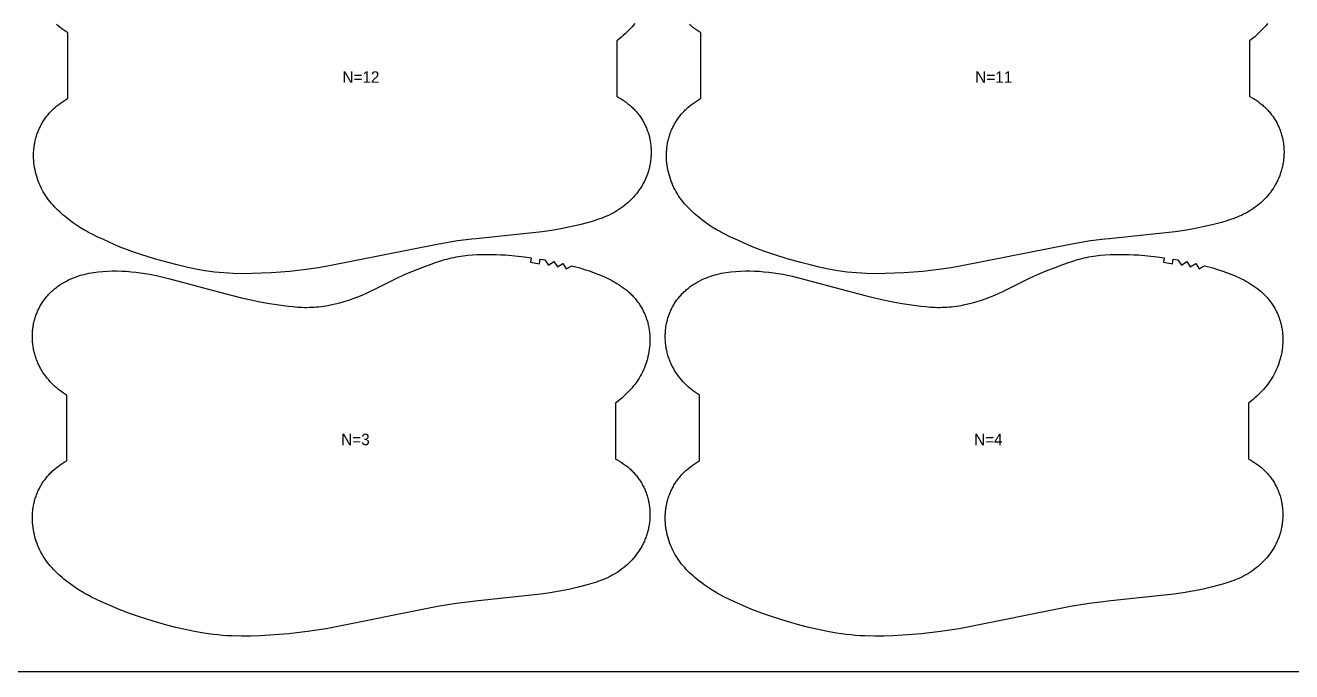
# Model space of a CAD drawing. Header units: inches. Extents: x 1 to 1936, y -76 to 1061.
# Drawn here: x 552 to 1104, y -76 to 206 of the extents above; entities that cross this region are included whole.
import ezdxf

# ---------------------------------------------------------------- set-up
doc = ezdxf.new("R2010")
doc.units = ezdxf.units.IN

msp = doc.modelspace()

# ---------------------------------------------------------------- linework, layer by layer
at = {"layer": '1'}
for points in [[(1.472, -76.1778), (1936.299, -76.1778), (1936.299, 1060.5025), (1.472, 1060.5025), (1.472, -76.1778)], [(666.494, 83.1474), (668.5471, 82.9296), (670.6045, 82.7624), (672.665, 82.6571), (673.6959, 82.6312), (674.727, 82.625), (675.7582, 82.6398), (676.789, 82.6754), (677.8192, 82.7315), (678.8481, 82.8077), (679.8756, 82.9037), (680.9011, 83.019), (681.9243, 83.1535), (682.9447, 83.3066), (683.9621, 83.478), (684.9762, 83.6673), (686.9941, 84.0973), (688.9975, 84.5923), (690.9854, 85.1482), (692.9564, 85.7616), (694.9085, 86.4323), (696.8391, 87.1608), (698.7461, 87.9477), (700.6283, 88.7911), (702.4904, 89.6794), (704.577, 90.7247), (713.5616, 95.2259), (717.3176, 96.9361), (721.1195, 98.5428), (724.9565, 100.0614), (728.8271, 101.4952), (730.7759, 102.1777), (732.7362, 102.8244), (734.7111, 103.4203), (735.705, 103.6947), (736.7037, 103.9508), (737.7073, 104.1873), (738.7156, 104.4044), (739.7281, 104.6025), (740.7443, 104.7822), (742.7858, 105.0885), (744.8362, 105.3279), (746.8922, 105.5051), (748.952, 105.626), (751.0143, 105.697), (753.078, 105.7247), (755.1417, 105.7142), (757.2048, 105.6664), (759.2666, 105.5809), (761.3262, 105.4574), (765.4376, 105.1018), (769.5384, 104.6321), (772.5285, 104.2362), (772.5297, 104.236), (772.2529, 102.2522), (776.1679, 101.6656), (776.485, 103.6403), (778.4579, 103.3123), (780.0635, 100.9945), (782.3912, 102.585), (783.9319, 100.2256), (786.3024, 101.7482), (787.7681, 99.3425), (790.1855, 100.7893), (793.793, 99.7805), (795.7677, 99.1788), (797.7301, 98.5389), (799.6766, 97.8544), (801.604, 97.1188), (803.5085, 96.326), (805.3858, 95.4707), (806.3128, 95.0181), (807.2314, 94.5482), (808.1409, 94.0602), (809.0408, 93.5535), (809.9302, 93.0276), (810.8075, 92.4812), (811.6704, 91.9131), (812.5171, 91.3223), (813.3454, 90.7074), (814.1533, 90.0673), (814.9388, 89.4008), (815.3225, 89.0572), (815.6999, 88.7067), (816.0706, 88.3489), (816.4346, 87.9841), (816.7918, 87.6125), (817.1419, 87.2341), (817.485, 86.849), (817.8209, 86.4576), (818.1495, 86.0599), (818.4706, 85.656), (818.7842, 85.2462), (819.0901, 84.8305), (819.3882, 84.4092), (819.6785, 83.9823), (819.9607, 83.5501), (820.2348, 83.1126), (820.5006, 82.6701), (820.7581, 82.2227), (821.0071, 81.7705), (821.2476, 81.3138), (821.4795, 80.8526), (821.7026, 80.3872), (821.917, 79.9177), (822.1225, 79.4443), (822.3191, 78.9672), (822.5067, 78.4865), (822.6853, 78.0024), (822.8547, 77.5151), (823.0149, 77.0247), (823.1658, 76.5315), (823.3074, 76.0356), (823.4395, 75.5371), (823.5621, 75.0362), (823.6751, 74.5332), (823.7785, 74.0281), (823.8723, 73.5212), (823.9566, 73.0126), (824.0315, 72.5024), (824.0969, 71.991), (824.1531, 71.4783), (824.2001, 70.9647), (824.2379, 70.4502), (824.2666, 69.9351), (824.2863, 69.4195), (824.299, 68.3875), (824.2765, 67.3556), (824.2194, 66.3252), (824.1282, 65.2975), (824.0036, 64.2736), (823.8459, 63.2543), (823.6558, 62.2403), (823.4337, 61.2327), (823.1802, 60.2323), (822.8958, 59.2399), (822.5811, 58.2563), (822.2364, 57.2827), (821.862, 56.32), (821.4577, 55.3697), (821.0237, 54.433), (820.5599, 53.5112), (820.0665, 52.6056), (819.5434, 51.7174), (818.9906, 50.848), (818.4086, 49.9983), (817.7988, 49.1682), (817.1632, 48.3571), (816.5036, 47.5644), (815.822, 46.7898), (815.1201, 46.0326), (814.3999, 45.2924), (813.6632, 44.5686), (812.9118, 43.8608), (812.1466, 43.1684), (811.3683, 42.491), (810.5776, 41.8281), (809.299, 40.8114), (809.299, 16.5645), (809.4469, 16.49), (810.3529, 15.9957), (811.242, 15.4714), (812.1128, 14.9171), (812.5409, 14.6289), (812.9638, 14.3332), (813.3815, 14.0301), (813.7936, 13.7197), (814.2, 13.402), (814.6005, 13.0769), (814.995, 12.7446), (815.3832, 12.405), (815.7649, 12.0582), (816.14, 11.7042), (816.5084, 11.343), (816.8697, 10.9748), (817.2239, 10.5997), (817.5709, 10.2179), (817.9105, 9.8294), (818.2426, 9.4345), (818.5669, 9.0332), (818.8835, 8.6258), (819.1921, 8.2123), (819.4925, 7.793), (819.7848, 7.3678), (820.0686, 6.9371), (820.3438, 6.5009), (820.6104, 6.0594), (820.8682, 5.6127), (821.117, 5.161), (821.3567, 4.7043), (821.5872, 4.243), (821.8085, 3.7772), (822.0207, 3.3071), (822.2236, 2.8328), (822.4171, 2.3547), (822.6014, 1.8728), (822.7763, 1.3875), (822.9419, 0.8988), (823.098, 0.4071), (823.2447, -0.0876), (823.3818, -0.585), (823.5095, -1.085), (823.6276, -1.5872), (823.7361, -2.0916), (823.835, -2.5979), (823.9243, -3.1059), (824.0039, -3.6155), (824.074, -4.1265), (824.1345, -4.6387), (824.1855, -5.1519), (824.227, -5.666), (824.2591, -6.1808), (824.2817, -6.6962), (824.295, -7.212), (824.299, -7.7279), (824.2937, -8.2439), (824.2791, -8.7598), (824.2553, -9.2753), (824.2223, -9.7904), (824.1801, -10.3048), (824.1288, -10.8184), (824.0684, -11.3311), (823.999, -11.8425), (823.9205, -12.3527), (823.8329, -12.8613), (823.7363, -13.3683), (823.6307, -13.8735), (823.5161, -14.3766), (823.3925, -14.8775), (823.2598, -15.376), (823.1183, -15.872), (822.9677, -16.3653), (822.8082, -16.8557), (822.6397, -17.3431), (822.4624, -17.8272), (822.2761, -18.3079), (822.0809, -18.785), (821.8768, -19.2584), (821.664, -19.7279), (821.4426, -20.1935), (821.2128, -20.6551), (820.9746, -21.1124), (820.7283, -21.5656), (820.4741, -22.0144), (820.212, -22.4588), (819.6648, -23.3339), (819.0881, -24.1901), (818.483, -25.0267), (817.8507, -25.8428), (817.1924, -26.6377), (816.509, -27.4109), (815.8012, -28.1617), (815.07, -28.8896), (814.3162, -29.594), (813.5406, -30.2743), (812.744, -30.9301), (811.9274, -31.5606), (811.0915, -32.1654), (810.2374, -32.7444), (809.3662, -33.2974), (809.299, -33.3373), (808.4789, -33.8244), (807.5766, -34.3253), (806.6603, -34.8), (805.7312, -35.2485), (804.7903, -35.6705), (803.8387, -36.0666), (802.8775, -36.4386), (801.9079, -36.7891), (800.931, -37.1206), (798.9602, -37.7361), (796.9743, -38.3048), (792.9817, -39.354), (788.9637, -40.2922), (784.9192, -41.1149), (780.8511, -41.8112), (776.7638, -42.379), (748.0357, -45.4474), (746.0969, -45.6778), (739.8398, -46.4213), (731.693, -47.7483), (683.1244, -57.44), (679.0505, -58.0998), (674.9645, -58.6839), (666.7686, -59.6647), (662.6579, -60.0328), (658.5404, -60.3164), (654.4184, -60.5204), (650.2929, -60.6437), (646.1653, -60.6778), (642.0392, -60.591), (639.9782, -60.4912), (637.9196, -60.3508), (635.8643, -60.169), (633.8132, -59.9446), (631.7671, -59.6776), (629.7265, -59.3706), (625.6622, -58.6503), (621.6216, -57.8098), (617.6032, -56.8684), (613.6058, -55.8413), (607.6819, -54.1556), (601.7463, -52.2886), (597.8335, -50.9712), (595.8919, -50.2726), (593.9654, -49.5361), (592.0563, -48.7564), (590.1609, -47.9424), (585.1396, -45.6778), (582.6325, -44.5471), (580.7743, -43.6506), (578.9425, -42.7041), (578.0393, -42.2072), (577.1451, -41.6941), (575.3832, -40.6216), (573.6566, -39.4914), (571.9649, -38.3084), (570.3089, -37.0758), (569.972, -36.808), (568.6935, -35.7914), (567.9028, -35.1284), (567.1245, -34.451), (566.3592, -33.7586), (565.6078, -33.0508), (564.8712, -32.327), (564.151, -31.5868), (563.4491, -30.8296), (562.7674, -30.055), (562.1078, -29.2624), (561.4722, -28.4512), (560.8625, -27.6211), (560.2804, -26.7714), (559.7277, -25.902), (559.2046, -25.0138), (558.7111, -24.1082), (558.2474, -23.1864), (557.8134, -22.2497), (557.4091, -21.2994), (557.0346, -20.3368), (556.6899, -19.3631), (556.3752, -18.3795), (556.0908, -17.3871), (555.8373, -16.3867), (555.6153, -15.3791), (555.4251, -14.3652), (555.2675, -13.3458), (555.1428, -12.3219), (555.0516, -11.2942), (554.9945, -10.2638), (554.972, -9.2319), (554.9847, -8.1999), (555.0044, -7.6843), (555.0331, -7.1692), (555.0709, -6.6547), (555.1179, -6.1411), (555.1741, -5.6284), (555.2396, -5.117), (555.3144, -4.6069), (555.3987, -4.0982), (555.4925, -3.5913), (555.5959, -3.0862), (555.709, -2.5832), (555.8316, -2.0823), (555.9637, -1.5839), (556.1052, -1.0879), (556.2561, -0.5947), (556.4163, -0.1043), (556.5858, 0.383), (556.7643, 0.8671), (556.9519, 1.3478), (557.1485, 1.8249), (557.3541, 2.2983), (557.5684, 2.7678), (557.7916, 3.2332), (558.0234, 3.6944), (558.2639, 4.1511), (558.5129, 4.6033), (558.7704, 5.0507), (559.0363, 5.4932), (559.3103, 5.9307), (559.5926, 6.3629), (559.8828, 6.7898), (560.1809, 7.2111), (560.4869, 7.6268), (560.8004, 8.0366), (561.1216, 8.4405), (561.4501, 8.8382), (561.786, 9.2296), (562.1291, 9.6146), (562.4793, 9.9931), (562.8364, 10.3647), (563.2004, 10.7295), (563.5712, 11.0872), (563.9485, 11.4378), (564.3322, 11.7814), (565.1177, 12.4479), (565.9257, 13.088), (566.754, 13.7029), (567.6006, 14.2937), (568.4636, 14.8618), (569.3408, 15.4082), (569.972, 15.7814), (569.972, 44.2821), (569.9049, 44.322), (569.0336, 44.875), (568.1796, 45.454), (567.3437, 46.0588), (566.527, 46.6894), (565.7305, 47.3451), (564.9548, 48.0254), (564.201, 48.7298), (563.4698, 49.4577), (562.7621, 50.2085), (562.0786, 50.9817), (561.4203, 51.7766), (560.7881, 52.5927), (560.183, 53.4293), (559.6062, 54.2855), (559.0591, 55.1606), (558.797, 55.605), (558.5427, 56.0538), (558.2964, 56.507), (558.0583, 56.9644), (557.8284, 57.4259), (557.607, 57.8915), (557.3942, 58.361), (557.1902, 58.8344), (556.995, 59.3115), (556.8087, 59.7922), (556.6313, 60.2763), (556.4629, 60.7637), (556.3033, 61.2541), (556.1528, 61.7474), (556.0112, 62.2434), (555.8786, 62.7419), (555.7549, 63.2428), (555.6403, 63.746), (555.5347, 64.2511), (555.4381, 64.7581), (555.3506, 65.2667), (555.2721, 65.7769), (555.2026, 66.2884), (555.1422, 66.801), (555.0909, 67.3146), (555.0488, 67.829), (555.0158, 68.3441), (554.9919, 68.8597), (554.9774, 69.3755), (554.972, 69.8915), (554.976, 70.4074), (554.9893, 70.9232), (555.012, 71.4386), (555.044, 71.9534), (555.0856, 72.4675), (555.1366, 72.9808), (555.1971, 73.493), (555.2671, 74.0039), (555.3468, 74.5135), (555.436, 75.0215), (555.5349, 75.5278), (555.6434, 76.0322), (555.7615, 76.5344), (555.8892, 77.0344), (556.0264, 77.5318), (556.173, 78.0265), (556.3292, 78.5182), (556.4947, 79.0069), (556.6696, 79.4923), (556.8539, 79.9741), (557.0475, 80.4522), (557.2504, 80.9265), (557.4625, 81.3966), (557.6838, 81.8624), (557.9144, 82.3237), (558.1541, 82.7804), (558.4028, 83.2321), (558.6606, 83.6788), (558.9272, 84.1203), (559.2025, 84.5565), (559.4863, 84.9873), (559.7785, 85.4124), (560.079, 85.8317), (560.3875, 86.2452), (560.7041, 86.6526), (561.0285, 87.0539), (561.3605, 87.4488), (561.7001, 87.8373), (562.0471, 88.2191), (562.4013, 88.5942), (562.7627, 88.9624), (563.131, 89.3236), (563.5061, 89.6776), (563.8879, 90.0244), (564.2761, 90.364), (564.6705, 90.6963), (565.0711, 91.0214), (565.4775, 91.3391), (565.8896, 91.6495), (566.3072, 91.9526), (566.7301, 92.2483), (567.1582, 92.5366), (568.0291, 93.0908), (568.9182, 93.6152), (569.8241, 94.1094), (570.7454, 94.5735), (571.6809, 95.0077), (572.6294, 95.4126), (573.5899, 95.7886), (574.5611, 96.1362), (575.542, 96.4559), (576.5314, 96.7481), (577.5283, 97.0134), (578.5315, 97.2523), (579.5403, 97.466), (580.554, 97.6558), (581.5721, 97.823), (582.5938, 97.9689), (583.6185, 98.0948), (585.6741, 98.2918), (587.7342, 98.4228), (589.7967, 98.4908), (591.8599, 98.497), (593.9222, 98.4428), (595.9822, 98.3299), (598.0387, 98.1624), (600.0912, 97.9449), (602.1386, 97.6819), (604.1803, 97.3771), (606.215, 97.0306), (608.2416, 96.6414), (610.2591, 96.2089), (614.267, 95.227), (631.1493, 90.7247), (642.1834, 87.782), (646.1957, 86.8141), (650.2247, 85.9185), (654.2703, 85.1012), (658.3303, 84.3596), (666.494, 83.1474)], [(942.494, 83.1474), (944.5471, 82.9296), (946.6045, 82.7624), (948.665, 82.6571), (949.6959, 82.6312), (950.727, 82.625), (951.7582, 82.6398), (952.789, 82.6754), (953.8192, 82.7315), (954.8481, 82.8077), (955.8756, 82.9037), (956.9011, 83.019), (957.9243, 83.1535), (958.9447, 83.3066), (959.9621, 83.478), (960.9762, 83.6673), (962.9941, 84.0973), (964.9975, 84.5923), (966.9854, 85.1482), (968.9564, 85.7616), (970.9085, 86.4323), (972.8391, 87.1608), (974.7461, 87.9477), (976.6283, 88.7911), (978.4904, 89.6794), (980.577, 90.7247), (989.5616, 95.2259), (993.3176, 96.9361), (997.1195, 98.5428), (1000.9565, 100.0614), (1004.8271, 101.4952), (1006.7759, 102.1777), (1008.7362, 102.8244), (1010.7111, 103.4203), (1011.705, 103.6947), (1012.7037, 103.9508), (1013.7073, 104.1873), (1014.7156, 104.4044), (1015.7281, 104.6025), (1016.7443, 104.7822), (1018.7858, 105.0885), (1020.8362, 105.3279), (1022.8922, 105.5051), (1024.952, 105.626), (1027.0143, 105.697), (1029.078, 105.7247), (1031.1417, 105.7142), (1033.2048, 105.6664), (1035.2666, 105.5809), (1037.3262, 105.4574), (1041.4376, 105.1018), (1045.5384, 104.6321), (1048.5285, 104.2362), (1048.5297, 104.236), (1048.2529, 102.2522), (1052.1679, 101.6656), (1052.485, 103.6403), (1054.4579, 103.3123), (1056.0635, 100.9945), (1058.3912, 102.585), (1059.9319, 100.2256), (1062.3024, 101.7482), (1063.7681, 99.3425), (1066.1855, 100.7893), (1069.793, 99.7805), (1071.7677, 99.1788), (1073.7301, 98.5389), (1075.6766, 97.8544), (1077.604, 97.1188), (1079.5085, 96.326), (1081.3858, 95.4707), (1082.3128, 95.0181), (1083.2314, 94.5482), (1084.1409, 94.0602), (1085.0408, 93.5535), (1085.9302, 93.0276), (1086.8075, 92.4812), (1087.6704, 91.9131), (1088.5171, 91.3223), (1089.3454, 90.7074), (1090.1533, 90.0673), (1090.9388, 89.4008), (1091.3225, 89.0572), (1091.6999, 88.7067), (1092.0706, 88.3489), (1092.4346, 87.9841), (1092.7918, 87.6125), (1093.1419, 87.2341), (1093.485, 86.849), (1093.8209, 86.4576), (1094.1495, 86.0599), (1094.4706, 85.656), (1094.7842, 85.2462), (1095.0901, 84.8305), (1095.3882, 84.4092), (1095.6785, 83.9823), (1095.9607, 83.5501), (1096.2348, 83.1126), (1096.5006, 82.6701), (1096.7581, 82.2227), (1097.0071, 81.7705), (1097.2476, 81.3138), (1097.4795, 80.8526), (1097.7026, 80.3872), (1097.917, 79.9177), (1098.1225, 79.4443), (1098.3191, 78.9672), (1098.5067, 78.4865), (1098.6853, 78.0024), (1098.8547, 77.5151), (1099.0149, 77.0247), (1099.1658, 76.5315), (1099.3074, 76.0356), (1099.4395, 75.5371), (1099.5621, 75.0362), (1099.6751, 74.5332), (1099.7785, 74.0281), (1099.8723, 73.5212), (1099.9566, 73.0126), (1100.0315, 72.5024), (1100.0969, 71.991), (1100.1531, 71.4783), (1100.2001, 70.9647), (1100.2379, 70.4502), (1100.2666, 69.9351), (1100.2863, 69.4195), (1100.299, 68.3875), (1100.2765, 67.3556), (1100.2194, 66.3252), (1100.1282, 65.2975), (1100.0036, 64.2736), (1099.8459, 63.2543), (1099.6558, 62.2403), (1099.4337, 61.2327), (1099.1802, 60.2323), (1098.8958, 59.2399), (1098.5811, 58.2563), (1098.2364, 57.2827), (1097.862, 56.32), (1097.4577, 55.3697), (1097.0237, 54.433), (1096.5599, 53.5112), (1096.0665, 52.6056), (1095.5434, 51.7174), (1094.9906, 50.848), (1094.4086, 49.9983), (1093.7988, 49.1682), (1093.1632, 48.3571), (1092.5036, 47.5644), (1091.822, 46.7898), (1091.1201, 46.0326), (1090.3999, 45.2924), (1089.6632, 44.5686), (1088.9118, 43.8608), (1088.1466, 43.1684), (1087.3683, 42.491), (1086.5776, 41.8281), (1085.299, 40.8114), (1085.299, 16.5645), (1085.4469, 16.49), (1086.3529, 15.9957), (1087.242, 15.4714), (1088.1128, 14.9171), (1088.5409, 14.6289), (1088.9638, 14.3332), (1089.3815, 14.0301), (1089.7936, 13.7197), (1090.2, 13.402), (1090.6005, 13.0769), (1090.995, 12.7446), (1091.3832, 12.405), (1091.7649, 12.0582), (1092.14, 11.7042), (1092.5084, 11.343), (1092.8697, 10.9748), (1093.2239, 10.5997), (1093.5709, 10.2179), (1093.9105, 9.8294), (1094.2426, 9.4345), (1094.5669, 9.0332), (1094.8835, 8.6258), (1095.1921, 8.2123), (1095.4925, 7.793), (1095.7848, 7.3678), (1096.0686, 6.9371), (1096.3438, 6.5009), (1096.6104, 6.0594), (1096.8682, 5.6127), (1097.117, 5.161), (1097.3567, 4.7043), (1097.5872, 4.243), (1097.8085, 3.7772), (1098.0207, 3.3071), (1098.2236, 2.8328), (1098.4171, 2.3547), (1098.6014, 1.8728), (1098.7763, 1.3875), (1098.9419, 0.8988), (1099.098, 0.4071), (1099.2447, -0.0876), (1099.3818, -0.585), (1099.5095, -1.085), (1099.6276, -1.5872), (1099.7361, -2.0916), (1099.835, -2.5979), (1099.9243, -3.1059), (1100.0039, -3.6155), (1100.074, -4.1265), (1100.1345, -4.6387), (1100.1855, -5.1519), (1100.227, -5.666), (1100.2591, -6.1808), (1100.2817, -6.6962), (1100.295, -7.212), (1100.299, -7.7279), (1100.2937, -8.2439), (1100.2791, -8.7598), (1100.2553, -9.2753), (1100.2223, -9.7904), (1100.1801, -10.3048), (1100.1288, -10.8184), (1100.0684, -11.3311), (1099.999, -11.8425), (1099.9205, -12.3527), (1099.8329, -12.8613), (1099.7363, -13.3683), (1099.6307, -13.8735), (1099.5161, -14.3766), (1099.3925, -14.8775), (1099.2598, -15.376), (1099.1183, -15.872), (1098.9677, -16.3653), (1098.8082, -16.8557), (1098.6397, -17.3431), (1098.4624, -17.8272), (1098.2761, -18.3079), (1098.0809, -18.785), (1097.8768, -19.2584), (1097.664, -19.7279), (1097.4426, -20.1935), (1097.2128, -20.6551), (1096.9746, -21.1124), (1096.7283, -21.5656), (1096.4741, -22.0144), (1096.212, -22.4588), (1095.6648, -23.3339), (1095.0881, -24.1901), (1094.483, -25.0267), (1093.8507, -25.8428), (1093.1924, -26.6377), (1092.509, -27.4109), (1091.8012, -28.1617), (1091.07, -28.8896), (1090.3162, -29.594), (1089.5406, -30.2743), (1088.744, -30.9301), (1087.9274, -31.5606), (1087.0915, -32.1654), (1086.2374, -32.7444), (1085.3662, -33.2974), (1085.299, -33.3373), (1084.4789, -33.8244), (1083.5766, -34.3253), (1082.6603, -34.8), (1081.7312, -35.2485), (1080.7903, -35.6705), (1079.8387, -36.0666), (1078.8775, -36.4386), (1077.9079, -36.7891), (1076.931, -37.1206), (1074.9602, -37.7361), (1072.9743, -38.3048), (1068.9817, -39.354), (1064.9637, -40.2922), (1060.9192, -41.1149), (1056.8511, -41.8112), (1052.7638, -42.379), (1024.0357, -45.4474), (1022.0969, -45.6778), (1015.8398, -46.4213), (1007.693, -47.7483), (959.1244, -57.44), (955.0505, -58.0998), (950.9645, -58.6839), (942.7686, -59.6647), (938.6579, -60.0328), (934.5404, -60.3164), (930.4184, -60.5204), (926.2929, -60.6437), (922.1653, -60.6778), (918.0392, -60.591), (915.9782, -60.4912), (913.9196, -60.3508), (911.8643, -60.169), (909.8132, -59.9446), (907.7671, -59.6776), (905.7265, -59.3706), (901.6622, -58.6503), (897.6216, -57.8098), (893.6032, -56.8684), (889.6058, -55.8413), (883.6819, -54.1556), (877.7463, -52.2886), (873.8335, -50.9712), (871.8919, -50.2726), (869.9654, -49.5361), (868.0563, -48.7564), (866.1609, -47.9424), (861.1396, -45.6778), (858.6325, -44.5471), (856.7743, -43.6506), (854.9425, -42.7041), (854.0393, -42.2072), (853.1451, -41.6941), (851.3832, -40.6216), (849.6566, -39.4914), (847.9649, -38.3084), (846.3089, -37.0758), (845.972, -36.808), (844.6935, -35.7914), (843.9028, -35.1284), (843.1245, -34.451), (842.3592, -33.7586), (841.6078, -33.0508), (840.8712, -32.327), (840.151, -31.5868), (839.4491, -30.8296), (838.7674, -30.055), (838.1078, -29.2624), (837.4722, -28.4512), (836.8625, -27.6211), (836.2804, -26.7714), (835.7277, -25.902), (835.2046, -25.0138), (834.7111, -24.1082), (834.2474, -23.1864), (833.8134, -22.2497), (833.4091, -21.2994), (833.0346, -20.3368), (832.6899, -19.3631), (832.3752, -18.3795), (832.0908, -17.3871), (831.8373, -16.3867), (831.6153, -15.3791), (831.4251, -14.3652), (831.2675, -13.3458), (831.1428, -12.3219), (831.0516, -11.2942), (830.9945, -10.2638), (830.972, -9.2319), (830.9847, -8.1999), (831.0044, -7.6843), (831.0331, -7.1692), (831.0709, -6.6547), (831.1179, -6.1411), (831.1741, -5.6284), (831.2396, -5.117), (831.3144, -4.6069), (831.3987, -4.0982), (831.4925, -3.5913), (831.5959, -3.0862), (831.709, -2.5832), (831.8316, -2.0823), (831.9637, -1.5839), (832.1052, -1.0879), (832.2561, -0.5947), (832.4163, -0.1043), (832.5858, 0.383), (832.7643, 0.8671), (832.9519, 1.3478), (833.1485, 1.8249), (833.3541, 2.2983), (833.5684, 2.7678), (833.7916, 3.2332), (834.0234, 3.6944), (834.2639, 4.1511), (834.5129, 4.6033), (834.7704, 5.0507), (835.0363, 5.4932), (835.3103, 5.9307), (835.5926, 6.3629), (835.8828, 6.7898), (836.1809, 7.2111), (836.4869, 7.6268), (836.8004, 8.0366), (837.1216, 8.4405), (837.4501, 8.8382), (837.786, 9.2296), (838.1291, 9.6146), (838.4793, 9.9931), (838.8364, 10.3647), (839.2004, 10.7295), (839.5712, 11.0872), (839.9485, 11.4378), (840.3322, 11.7814), (841.1177, 12.4479), (841.9257, 13.088), (842.754, 13.7029), (843.6006, 14.2937), (844.4636, 14.8618), (845.3408, 15.4082), (845.972, 15.7814), (845.972, 44.2821), (845.9049, 44.322), (845.0336, 44.875), (844.1796, 45.454), (843.3437, 46.0588), (842.527, 46.6894), (841.7305, 47.3451), (840.9548, 48.0254), (840.201, 48.7298), (839.4698, 49.4577), (838.7621, 50.2085), (838.0786, 50.9817), (837.4203, 51.7766), (836.7881, 52.5927), (836.183, 53.4293), (835.6062, 54.2855), (835.0591, 55.1606), (834.797, 55.605), (834.5427, 56.0538), (834.2964, 56.507), (834.0583, 56.9644), (833.8284, 57.4259), (833.607, 57.8915), (833.3942, 58.361), (833.1902, 58.8344), (832.995, 59.3115), (832.8087, 59.7922), (832.6313, 60.2763), (832.4629, 60.7637), (832.3033, 61.2541), (832.1528, 61.7474), (832.0112, 62.2434), (831.8786, 62.7419), (831.7549, 63.2428), (831.6403, 63.746), (831.5347, 64.2511), (831.4381, 64.7581), (831.3506, 65.2667), (831.2721, 65.7769), (831.2026, 66.2884), (831.1422, 66.801), (831.0909, 67.3146), (831.0488, 67.829), (831.0158, 68.3441), (830.9919, 68.8597), (830.9774, 69.3755), (830.972, 69.8915), (830.976, 70.4074), (830.9893, 70.9232), (831.012, 71.4386), (831.044, 71.9534), (831.0856, 72.4675), (831.1366, 72.9808), (831.1971, 73.493), (831.2671, 74.0039), (831.3468, 74.5135), (831.436, 75.0215), (831.5349, 75.5278), (831.6434, 76.0322), (831.7615, 76.5344), (831.8892, 77.0344), (832.0264, 77.5318), (832.173, 78.0265), (832.3292, 78.5182), (832.4947, 79.0069), (832.6696, 79.4923), (832.8539, 79.9741), (833.0475, 80.4522), (833.2504, 80.9265), (833.4625, 81.3966), (833.6838, 81.8624), (833.9144, 82.3237), (834.1541, 82.7804), (834.4028, 83.2321), (834.6606, 83.6788), (834.9272, 84.1203), (835.2025, 84.5565), (835.4863, 84.9873), (835.7785, 85.4124), (836.079, 85.8317), (836.3875, 86.2452), (836.7041, 86.6526), (837.0285, 87.0539), (837.3605, 87.4488), (837.7001, 87.8373), (838.0471, 88.2191), (838.4013, 88.5942), (838.7627, 88.9624), (839.131, 89.3236), (839.5061, 89.6776), (839.8879, 90.0244), (840.2761, 90.364), (840.6705, 90.6963), (841.0711, 91.0214), (841.4775, 91.3391), (841.8896, 91.6495), (842.3072, 91.9526), (842.7301, 92.2483), (843.1582, 92.5366), (844.0291, 93.0908), (844.9182, 93.6152), (845.8241, 94.1094), (846.7454, 94.5735), (847.6809, 95.0077), (848.6294, 95.4126), (849.5899, 95.7886), (850.5611, 96.1362), (851.542, 96.4559), (852.5314, 96.7481), (853.5283, 97.0134), (854.5315, 97.2523), (855.5403, 97.466), (856.554, 97.6558), (857.5721, 97.823), (858.5938, 97.9689), (859.6185, 98.0948), (861.6741, 98.2918), (863.7342, 98.4228), (865.7967, 98.4908), (867.8599, 98.497), (869.9222, 98.4428), (871.9822, 98.3299), (874.0387, 98.1624), (876.0912, 97.9449), (878.1386, 97.6819), (880.1803, 97.3771), (882.215, 97.0306), (884.2416, 96.6414), (886.2591, 96.2089), (890.267, 95.227), (907.1493, 90.7247), (918.1834, 87.782), (922.1957, 86.8141), (926.2247, 85.9185), (930.2703, 85.1012), (934.3303, 84.3596), (942.494, 83.1474)]]:
    msp.add_lwpolyline(points, close=True, dxfattribs=at)
for points in [[(817.6912, 206.3349), (817.0316, 205.5422), (816.3499, 204.7676), (815.648, 204.0104), (814.9278, 203.2702), (814.1912, 202.5464), (813.4398, 201.8386), (812.6746, 201.1462), (811.8962, 200.4688), (811.1055, 199.8059), (809.827, 198.7892), (809.827, 174.5423), (809.9749, 174.4678), (810.8808, 173.9735), (811.77, 173.4492), (812.6408, 172.8949), (813.0689, 172.6067), (813.4918, 172.311), (813.9094, 172.0079), (814.3215, 171.6975), (814.728, 171.3798), (815.1285, 171.0547), (815.5229, 170.7224), (815.9111, 170.3828), (816.2929, 170.036), (816.668, 169.682), (817.0363, 169.3208), (817.3977, 168.9526), (817.7519, 168.5775), (818.0989, 168.1957), (818.4385, 167.8072), (818.7705, 167.4123), (819.0949, 167.011), (819.4115, 166.6036), (819.7201, 166.1901), (820.0205, 165.7708), (820.3127, 165.3456), (820.5965, 164.9149), (820.8718, 164.4787), (821.1384, 164.0372), (821.3962, 163.5905), (821.6449, 163.1387), (821.8846, 162.6821), (822.1152, 162.2208), (822.3365, 161.755), (822.5486, 161.2848), (822.7515, 160.8106), (822.9451, 160.3325), (823.1294, 159.8506), (823.3043, 159.3653), (823.4699, 158.8766), (823.626, 158.3849), (823.7726, 157.8902), (823.9098, 157.3928), (824.0375, 156.8928), (824.1556, 156.3906), (824.2641, 155.8862), (824.363, 155.3799), (824.4523, 154.8719), (824.5319, 154.3623), (824.6019, 153.8513), (824.6625, 153.3391), (824.7134, 152.8259), (824.755, 152.3118), (824.787, 151.7969), (824.8097, 151.2816), (824.823, 150.7658), (824.827, 150.2499), (824.8217, 149.7339), (824.8071, 149.218), (824.7832, 148.7025), (824.7502, 148.1874), (824.7081, 147.673), (824.6568, 147.1594), (824.5964, 146.6467), (824.527, 146.1353), (824.4485, 145.6251), (824.3609, 145.1164), (824.2643, 144.6095), (824.1587, 144.1043), (824.0441, 143.6012), (823.9204, 143.1003), (823.7878, 142.6018), (823.6462, 142.1058), (823.4957, 141.6125), (823.3362, 141.1221), (823.1677, 140.6347), (822.9903, 140.1506), (822.804, 139.6699), (822.6088, 139.1928), (822.4048, 138.7194), (822.192, 138.2499), (821.9706, 137.7843), (821.7407, 137.3227), (821.5026, 136.8653), (821.2563, 136.4122), (821.002, 135.9634), (820.7399, 135.519), (820.1928, 134.6439), (819.616, 133.7877), (819.0109, 132.9511), (818.3787, 132.135), (817.7204, 131.3401), (817.0369, 130.5669), (816.3292, 129.8161), (815.598, 129.0882), (814.8442, 128.3838), (814.0686, 127.7034), (813.272, 127.0477), (812.4554, 126.4172), (811.6195, 125.8124), (810.7654, 125.2334), (809.8941, 124.6804), (809.827, 124.6405), (809.0068, 124.1534), (808.1045, 123.6525), (807.1883, 123.1777), (806.2592, 122.7293), (805.3183, 122.3072), (804.3667, 121.9112), (803.4055, 121.5392), (802.4359, 121.1886), (801.459, 120.8572), (799.4882, 120.2417), (797.5023, 119.6729), (793.5097, 118.6238), (789.4917, 117.6856), (785.4472, 116.8629), (781.379, 116.1666), (777.2918, 115.5988), (748.5636, 112.5304), (746.6248, 112.3), (740.3677, 111.5565), (732.2209, 110.2295), (683.6524, 100.5378), (679.5785, 99.878), (675.4924, 99.2939), (667.2966, 98.3131), (663.1859, 97.9449), (659.0684, 97.6614), (654.9464, 97.4574), (650.8209, 97.3341), (646.6932, 97.3), (642.5672, 97.3868), (640.5062, 97.4866), (638.4475, 97.6269), (636.3922, 97.8088), (634.3411, 98.0332), (632.2951, 98.3002), (630.2544, 98.6072), (626.1902, 99.3274), (622.1495, 100.168), (618.1312, 101.1094), (614.1337, 102.1365), (608.2099, 103.8222), (602.2743, 105.6892), (598.3615, 107.0066), (596.4199, 107.7052), (594.4934, 108.4417), (592.5843, 109.2213), (590.6889, 110.0354), (585.6675, 112.3), (583.1604, 113.4307), (581.3022, 114.3272), (579.4705, 115.2737), (578.5673, 115.7706), (577.6731, 116.2837), (575.9112, 117.3562), (574.1846, 118.4864), (572.4929, 119.6694), (570.8369, 120.902), (570.5, 121.1698), (569.2214, 122.1864), (568.4308, 122.8494), (567.6524, 123.5268), (566.8872, 124.2192), (566.1358, 124.927), (565.3991, 125.6508), (564.6789, 126.391), (563.9771, 127.1482), (563.2954, 127.9228), (562.6358, 128.7154), (562.0002, 129.5266), (561.3904, 130.3567), (560.8084, 131.2064), (560.2556, 132.0758), (559.7325, 132.9639), (559.2391, 133.8696), (558.7753, 134.7914), (558.3413, 135.7281), (557.9371, 136.6784), (557.5626, 137.641), (557.2179, 138.6147), (556.9032, 139.5982), (556.6188, 140.5907), (556.3653, 141.5911), (556.1432, 142.5987), (555.9531, 143.6126), (555.7955, 144.632), (555.6708, 145.6559), (555.5796, 146.6836), (555.5225, 147.714), (555.5, 148.7459), (555.5127, 149.7779), (555.5324, 150.2935), (555.5611, 150.8086), (555.5989, 151.3231), (555.6459, 151.8367), (555.7021, 152.3493), (555.7676, 152.8608), (555.8424, 153.3709), (555.9267, 153.8796), (556.0205, 154.3865), (556.1239, 154.8916), (556.2369, 155.3946), (556.3595, 155.8955), (556.4917, 156.3939), (556.6332, 156.8899), (556.7841, 157.3831), (556.9443, 157.8735), (557.1137, 158.3608), (557.2923, 158.8449), (557.4799, 159.3256), (557.6765, 159.8027), (557.882, 160.2761), (558.0964, 160.7456), (558.3196, 161.211), (558.5514, 161.6722), (558.7919, 162.1289), (559.0409, 162.5811), (559.2984, 163.0285), (559.5642, 163.471), (559.8383, 163.9085), (560.1205, 164.3407), (560.4108, 164.7675), (560.7089, 165.1889), (561.0148, 165.6045), (561.3284, 166.0144), (561.6495, 166.4182), (561.9781, 166.816), (562.314, 167.2074), (562.6571, 167.5924), (563.0072, 167.9709), (563.3644, 168.3425), (563.7284, 168.7073), (564.0991, 169.065), (564.4765, 169.4156), (564.8602, 169.7592), (565.6457, 170.4257), (566.4536, 171.0658), (567.2819, 171.6806), (568.1286, 172.2715), (568.9916, 172.8395), (569.8688, 173.386), (570.5, 173.7592), (570.5, 202.2599), (570.4328, 202.2998), (569.5616, 202.8528), (568.7075, 203.4318), (567.8716, 204.0366), (567.055, 204.6671), (566.2584, 205.3229), (565.4828, 206.0032)], [(1093.6912, 206.3349), (1093.0316, 205.5422), (1092.3499, 204.7676), (1091.648, 204.0104), (1090.9278, 203.2702), (1090.1912, 202.5464), (1089.4398, 201.8386), (1088.6746, 201.1462), (1087.8962, 200.4688), (1087.1055, 199.8059), (1085.827, 198.7892), (1085.827, 174.5423), (1085.9749, 174.4678), (1086.8808, 173.9735), (1087.77, 173.4492), (1088.6408, 172.8949), (1089.0689, 172.6067), (1089.4918, 172.311), (1089.9094, 172.0079), (1090.3215, 171.6975), (1090.728, 171.3798), (1091.1285, 171.0547), (1091.5229, 170.7224), (1091.9111, 170.3828), (1092.2929, 170.036), (1092.668, 169.682), (1093.0363, 169.3208), (1093.3977, 168.9526), (1093.7519, 168.5775), (1094.0989, 168.1957), (1094.4385, 167.8072), (1094.7705, 167.4123), (1095.0949, 167.011), (1095.4115, 166.6036), (1095.7201, 166.1901), (1096.0205, 165.7708), (1096.3127, 165.3456), (1096.5965, 164.9149), (1096.8718, 164.4787), (1097.1384, 164.0372), (1097.3962, 163.5905), (1097.6449, 163.1387), (1097.8846, 162.6821), (1098.1152, 162.2208), (1098.3365, 161.755), (1098.5486, 161.2848), (1098.7515, 160.8106), (1098.9451, 160.3325), (1099.1294, 159.8506), (1099.3043, 159.3653), (1099.4699, 158.8766), (1099.626, 158.3849), (1099.7726, 157.8902), (1099.9098, 157.3928), (1100.0375, 156.8928), (1100.1556, 156.3906), (1100.2641, 155.8862), (1100.363, 155.3799), (1100.4523, 154.8719), (1100.5319, 154.3623), (1100.6019, 153.8513), (1100.6625, 153.3391), (1100.7134, 152.8259), (1100.755, 152.3118), (1100.787, 151.7969), (1100.8097, 151.2816), (1100.823, 150.7658), (1100.827, 150.2499), (1100.8217, 149.7339), (1100.8071, 149.218), (1100.7832, 148.7025), (1100.7502, 148.1874), (1100.7081, 147.673), (1100.6568, 147.1594), (1100.5964, 146.6467), (1100.527, 146.1353), (1100.4485, 145.6251), (1100.3609, 145.1164), (1100.2643, 144.6095), (1100.1587, 144.1043), (1100.0441, 143.6012), (1099.9204, 143.1003), (1099.7878, 142.6018), (1099.6462, 142.1058), (1099.4957, 141.6125), (1099.3362, 141.1221), (1099.1677, 140.6347), (1098.9903, 140.1506), (1098.804, 139.6699), (1098.6088, 139.1928), (1098.4048, 138.7194), (1098.192, 138.2499), (1097.9706, 137.7843), (1097.7407, 137.3227), (1097.5026, 136.8653), (1097.2563, 136.4122), (1097.002, 135.9634), (1096.7399, 135.519), (1096.1928, 134.6439), (1095.616, 133.7877), (1095.0109, 132.9511), (1094.3787, 132.135), (1093.7204, 131.3401), (1093.0369, 130.5669), (1092.3292, 129.8161), (1091.598, 129.0882), (1090.8442, 128.3838), (1090.0686, 127.7034), (1089.272, 127.0477), (1088.4554, 126.4172), (1087.6195, 125.8124), (1086.7654, 125.2334), (1085.8941, 124.6804), (1085.827, 124.6405), (1085.0068, 124.1534), (1084.1045, 123.6525), (1083.1883, 123.1777), (1082.2592, 122.7293), (1081.3183, 122.3072), (1080.3667, 121.9112), (1079.4055, 121.5392), (1078.4359, 121.1886), (1077.459, 120.8572), (1075.4882, 120.2417), (1073.5023, 119.6729), (1069.5097, 118.6238), (1065.4917, 117.6856), (1061.4472, 116.8629), (1057.379, 116.1666), (1053.2918, 115.5988), (1024.5636, 112.5304), (1022.6248, 112.3), (1016.3677, 111.5565), (1008.2209, 110.2295), (959.6524, 100.5378), (955.5785, 99.878), (951.4924, 99.2939), (943.2966, 98.3131), (939.1859, 97.9449), (935.0684, 97.6614), (930.9464, 97.4574), (926.8209, 97.3341), (922.6932, 97.3), (918.5672, 97.3868), (916.5062, 97.4866), (914.4475, 97.6269), (912.3922, 97.8088), (910.3411, 98.0332), (908.2951, 98.3002), (906.2544, 98.6072), (902.1902, 99.3274), (898.1495, 100.168), (894.1312, 101.1094), (890.1337, 102.1365), (884.2099, 103.8222), (878.2743, 105.6892), (874.3615, 107.0066), (872.4199, 107.7052), (870.4934, 108.4417), (868.5843, 109.2213), (866.6889, 110.0354), (861.6675, 112.3), (859.1604, 113.4307), (857.3022, 114.3272), (855.4705, 115.2737), (854.5673, 115.7706), (853.6731, 116.2837), (851.9112, 117.3562), (850.1846, 118.4864), (848.4929, 119.6694), (846.8369, 120.902), (846.5, 121.1698), (845.2214, 122.1864), (844.4308, 122.8494), (843.6524, 123.5268), (842.8872, 124.2192), (842.1358, 124.927), (841.3991, 125.6508), (840.6789, 126.391), (839.9771, 127.1482), (839.2954, 127.9228), (838.6358, 128.7154), (838.0002, 129.5266), (837.3904, 130.3567), (836.8084, 131.2064), (836.2556, 132.0758), (835.7325, 132.9639), (835.2391, 133.8696), (834.7753, 134.7914), (834.3413, 135.7281), (833.9371, 136.6784), (833.5626, 137.641), (833.2179, 138.6147), (832.9032, 139.5982), (832.6188, 140.5907), (832.3653, 141.5911), (832.1432, 142.5987), (831.9531, 143.6126), (831.7955, 144.632), (831.6708, 145.6559), (831.5796, 146.6836), (831.5225, 147.714), (831.5, 148.7459), (831.5127, 149.7779), (831.5324, 150.2935), (831.5611, 150.8086), (831.5989, 151.3231), (831.6459, 151.8367), (831.7021, 152.3493), (831.7676, 152.8608), (831.8424, 153.3709), (831.9267, 153.8796), (832.0205, 154.3865), (832.1239, 154.8916), (832.2369, 155.3946), (832.3595, 155.8955), (832.4917, 156.3939), (832.6332, 156.8899), (832.7841, 157.3831), (832.9443, 157.8735), (833.1137, 158.3608), (833.2923, 158.8449), (833.4799, 159.3256), (833.6765, 159.8027), (833.882, 160.2761), (834.0964, 160.7456), (834.3196, 161.211), (834.5514, 161.6722), (834.7919, 162.1289), (835.0409, 162.5811), (835.2984, 163.0285), (835.5642, 163.471), (835.8383, 163.9085), (836.1205, 164.3407), (836.4108, 164.7675), (836.7089, 165.1889), (837.0148, 165.6045), (837.3284, 166.0144), (837.6495, 166.4182), (837.9781, 166.816), (838.314, 167.2074), (838.6571, 167.5924), (839.0072, 167.9709), (839.3644, 168.3425), (839.7284, 168.7073), (840.0991, 169.065), (840.4765, 169.4156), (840.8602, 169.7592), (841.6457, 170.4257), (842.4536, 171.0658), (843.2819, 171.6806), (844.1286, 172.2715), (844.9916, 172.8395), (845.8688, 173.386), (846.5, 173.7592), (846.5, 202.2599), (846.4328, 202.2998), (845.5616, 202.8528), (844.7075, 203.4318), (843.8716, 204.0366), (843.055, 204.6671), (842.2584, 205.3229), (841.4828, 206.0032)]]:
    msp.add_lwpolyline(points, dxfattribs=at)

# ---------------------------------------------------------------- texts
for s, p in [('N=12', (690.1635, 180.5012)), ('N=11', (966.1635, 180.5012)), ('N=3', (689.6355, 22.5235)), ('N=4', (965.6355, 22.5235))]:
    msp.add_text(s, height=5, dxfattribs=at).set_placement(p)

doc.saveas('drawing.dxf')
